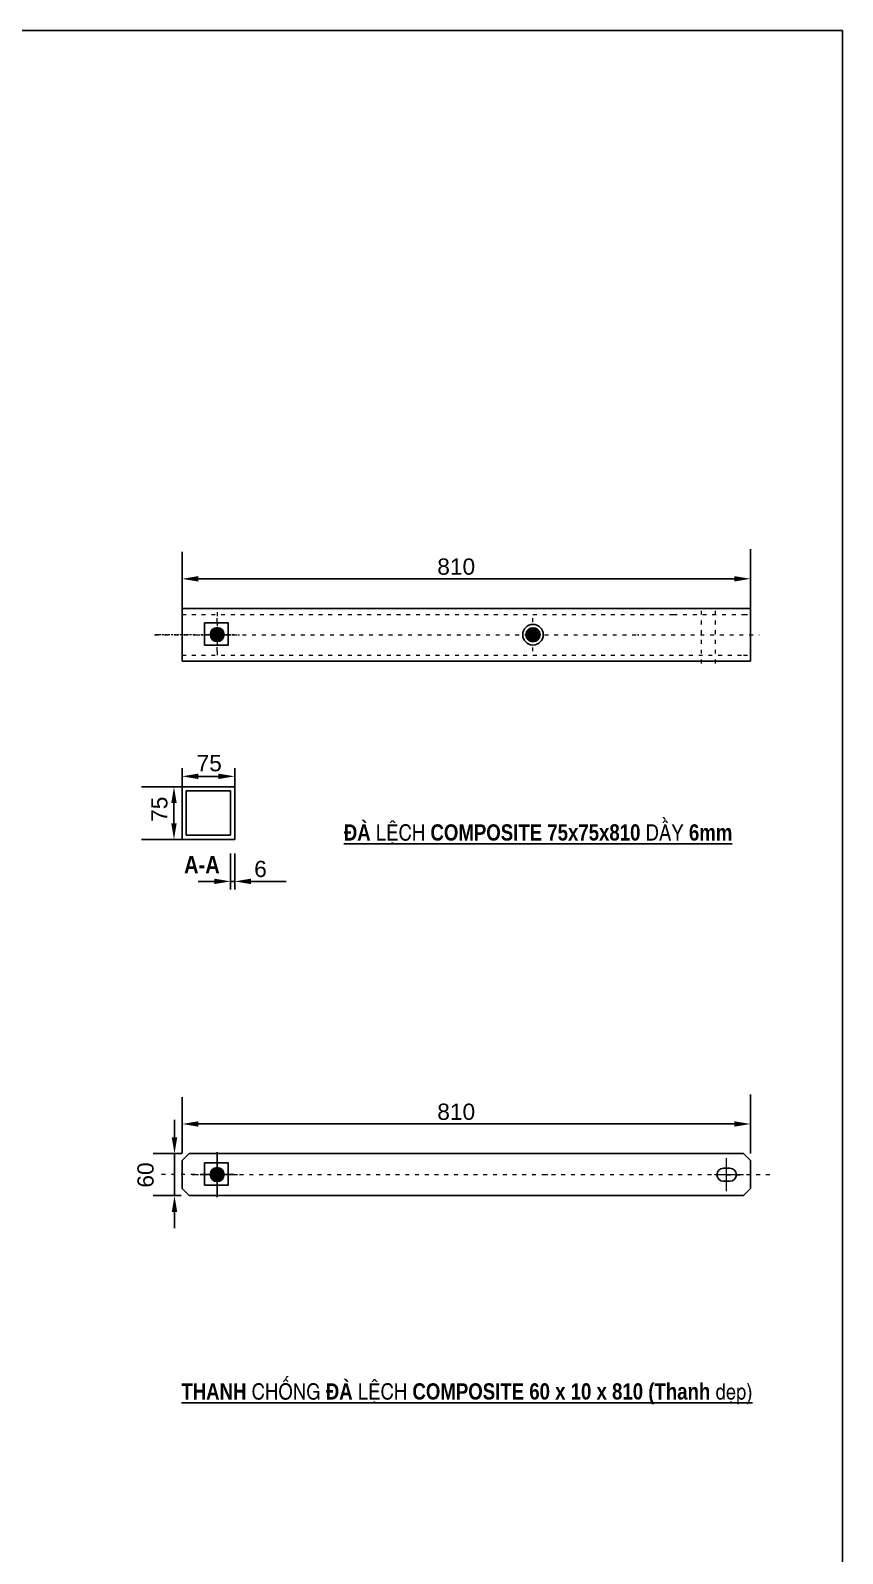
# Model space of a CAD drawing. Header units: millimetres. Extents: x 2635 to 48045, y -9970 to 7555.
# Drawn here: x 45262 to 47761, y 2758 to 7446 of the extents above; entities that cross this region are included whole.
import ezdxf

# ---------------------------------------------------------------- set-up
doc = ezdxf.new("R2010")
doc.units = ezdxf.units.MM
doc.linetypes.add('ACAD_ISO03W100', pattern=[30, 12, -18])
doc.linetypes.add('DASHED2', pattern=[9.525, 6.35, -3.175])
doc.styles.add('Standard1', font='VNARIAL_0.TTF')

msp = doc.modelspace()

# ---------------------------------------------------------------- hatches: boundary and pattern name
h = msp.add_hatch(color=140)
edge = h.paths.add_edge_path()
edge.add_arc((45836.567, 5586.375), 21.6, 0, 360)
h = msp.add_hatch(color=140)
edge = h.paths.add_edge_path()
edge.add_arc((46808.567, 5586.01), 21.6, 0, 360)
h = msp.add_hatch(color=140)
edge = h.paths.add_edge_path()
edge.add_arc((45836.567, 3924.238), 21.6, 0, 360)

# ---------------------------------------------------------------- linework, layer by layer
at = {"color": 2}
for p, q in [((43011.374, 7445.9), (47761.374, 7445.9)), ((47761.374, 7445.9), (47761.374, 445.9))]:
    msp.add_line(p, q, dxfattribs=at)
at = {"color": 140}
for p, q in [((45728.567, 5667.01), (45728.567, 5840.999)), ((47478.167, 5667.01), (47478.167, 5849.039)), ((45778.567, 5758.024), (45860.672, 5758.024)), ((45860.672, 5758.024), (47428.167, 5758.024)), ((45728.567, 5117.936), (45728.567, 5175.084)), ((45890.567, 5117.936), (45890.567, 5175.084)), ((45603.887, 5117.936), (45728.567, 5117.936)), ((45778.567, 5150.084), (45860.672, 5150.084)), ((45703.567, 5067.936), (45703.567, 4985.936)), ((45603.887, 4955.936), (45728.567, 4955.936)), ((45877.607, 4912.657), (45877.607, 4801.772)), ((45890.567, 4912.657), (45890.567, 4801.772)), ((45827.607, 4826.772), (45777.607, 4826.772)), ((45877.607, 4826.772), (45892.567, 4826.772)), ((45940.567, 4826.772), (46048.719, 4826.772)), ((45728.567, 3989.038), (45728.567, 4163.027)), ((47478.167, 3989.038), (47478.167, 4171.066)), ((45705.167, 4039.038), (45705.167, 4093.114)), ((45778.567, 4080.052), (45860.672, 4080.052)), ((45860.672, 4080.052), (47428.167, 4080.052)), ((45639.282, 3989.038), (45727.306, 3989.038)), ((45705.167, 3859.438), (45705.167, 3989.038)), ((45836.567, 3993.358), (45836.567, 3855.118)), ((45836.567, 3993.358), (45836.567, 3855.118)), ((45836.567, 3873.305), (45836.567, 3975.171)), ((45887.5, 3924.238), (45785.634, 3924.238)), ((45639.282, 3859.438), (45725.167, 3859.438)), ((45705.167, 3809.438), (45705.167, 3759.438))]:
    msp.add_line(p, q, dxfattribs=at)
at = {"linetype": 'Continuous'}
for p, q in [((45728.567, 5667.01), (45728.567, 5505.01)), ((45728.567, 3967.438), (45728.567, 3881.038))]:
    msp.add_line(p, q, dxfattribs=at)
for p, q in [((45728.567, 5667.01), (47456.567, 5667.01)), ((45728.567, 5505.01), (46636.085, 5505.01)), ((46819.385, 5505.01), (47456.567, 5505.01)), ((45750.167, 3989.038), (47110.967, 3989.038)), ((47414.523, 3943.848), (47394.523, 3943.848)), ((47394.523, 3903.848), (47414.523, 3903.848)), ((45750.167, 3859.438), (46454.582, 3859.438)), ((46601.221, 3859.438), (47110.967, 3859.438))]:
    msp.add_line(p, q)
at = {"color": 140, "linetype": 'ACAD_ISO03W100', "lineweight": 5}
for p, q in [((45728.567, 5648.65), (47240.567, 5648.65)), ((45836.567, 5655.495), (45836.567, 5517.255)), ((45836.567, 5655.495), (45836.567, 5517.255)), ((45836.567, 5535.442), (45836.567, 5637.308)), ((46808.567, 5535.077), (46808.567, 5636.943)), ((47240.567, 5648.65), (47456.567, 5648.65)), ((47326.967, 5497.781), (47326.967, 5667.01)), ((47370.167, 5497.781), (47370.167, 5667.01)), ((47456.567, 5648.65), (47478.167, 5648.65)), ((45643.977, 5586.01), (47504.98, 5586.01)), ((45728.567, 5523.37), (47456.567, 5523.37)), ((47456.567, 5523.37), (47478.167, 5523.37)), ((45767.447, 3924.238), (45655.019, 3924.238)), ((45759.671, 3924.238), (45870.263, 3924.238)), ((45759.671, 3924.238), (45870.263, 3924.238)), ((45767.447, 3924.238), (45905.687, 3924.238)), ((45767.447, 3924.238), (45905.687, 3924.238)), ((45905.687, 3924.238), (47541.608, 3924.238))]:
    msp.add_line(p, q, dxfattribs=at)
at = {"color": 7}
for p, q in [((47456.567, 5667.01), (47478.167, 5667.01)), ((47478.167, 5667.01), (47478.167, 5505.01)), ((45728.567, 5505.01), (45728.567, 5539.752)), ((45728.567, 5505.01), (45728.567, 5523.37)), ((46636.085, 5505.01), (46819.385, 5505.01)), ((47478.167, 5505.01), (47456.567, 5505.01)), ((45750.167, 3989.038), (45728.567, 3967.438)), ((45750.167, 3989.038), (45750.167, 3989.038)), ((45750.167, 3989.038), (45750.167, 3989.038)), ((47110.967, 3989.038), (47128.247, 3989.038)), ((47128.247, 3989.038), (47456.567, 3989.038)), ((47456.567, 3989.038), (47478.167, 3967.438)), ((47456.567, 3989.038), (47456.567, 3989.038)), ((47478.167, 3989.038), (47478.167, 3989.038)), ((45728.567, 3967.438), (45728.567, 3967.438)), ((47478.167, 3967.438), (47478.167, 3967.438)), ((47478.167, 3967.438), (47478.167, 3967.438)), ((47478.167, 3967.438), (47478.167, 3881.038)), ((45715.167, 3859.438), (45705.167, 3859.438)), ((45720.167, 3859.438), (45715.167, 3859.438)), ((45725.167, 3859.438), (45720.167, 3859.438)), ((45728.567, 3881.038), (45728.567, 3887.231)), ((45728.567, 3881.038), (45750.167, 3859.438)), ((46454.582, 3859.438), (46601.221, 3859.438)), ((47128.247, 3859.438), (47110.967, 3859.438)), ((47128.247, 3859.438), (47456.567, 3859.438)), ((47478.167, 3881.038), (47456.567, 3859.438)), ((47456.567, 3859.438), (47478.167, 3881.038)), ((47478.167, 3881.038), (47478.167, 3881.038))]:
    msp.add_line(p, q, dxfattribs=at)
at = {"color": 140, "linetype": 'DASHED2', "lineweight": 5}
for p, q in [((45767.447, 5586.01), (45643.977, 5586.01)), ((45767.447, 5586.01), (45905.687, 5586.01)), ((45767.447, 5586.01), (45905.687, 5586.01)), ((45887.5, 5586.01), (45785.634, 5586.01))]:
    msp.add_line(p, q, dxfattribs=at)
at = {"color": 0, "ltscale": 2}
for p, q in [((45728.567, 5117.936), (45890.567, 5117.936)), ((45728.567, 4955.936), (45728.567, 5117.936)), ((45890.567, 5117.936), (45890.567, 4955.936)), ((45741.527, 5104.976), (45877.607, 5104.976)), ((45741.527, 4968.896), (45741.527, 5104.976)), ((45877.607, 5104.976), (45877.607, 4968.896)), ((45890.567, 4955.936), (45728.567, 4955.936)), ((45877.607, 4968.896), (45741.527, 4968.896))]:
    msp.add_line(p, q, dxfattribs=at)
at = {"color": 140, "lineweight": 5}
for p, q in [((47404.523, 3872.915), (47404.523, 3974.78)), ((47456.925, 3923.848), (47367.715, 3923.848))]:
    msp.add_line(p, q, dxfattribs=at)
at = {"color": 7, "linetype": 'ACAD_ISO03W100'}
for p, q in [((45855.714, 3924.238), (45774.221, 3924.238)), ((47404.523, 3923.848), (47456.925, 3923.848))]:
    msp.add_line(p, q, dxfattribs=at)
for points in [[(47443.341, 5667.01), (47253.794, 5667.01)], [(47100.386, 3989.038), (46948.748, 3989.038)]]:
    msp.add_lwpolyline(points)
at = {"color": 140}
for points in [[(45797.587, 5622.561), (45870.541, 5622.561), (45870.541, 5553.986), (45797.587, 5553.986)], [(45797.587, 3960.424), (45870.541, 3960.424), (45870.541, 3891.849), (45797.587, 3891.849)]]:
    msp.add_lwpolyline(points, close=True, dxfattribs=at)
for centre, radius in [((45836.567, 5586.375), 21.6), ((45836.567, 5586.375), 21.6), ((45836.567, 5586.375), 21.6), ((46808.567, 5586.01), 31.687), ((46808.567, 5586.01), 21.6), ((45836.567, 3924.238), 21.6), ((45836.567, 3924.238), 21.6), ((45836.567, 3924.238), 21.6)]:
    msp.add_circle(centre, radius, dxfattribs=at)
for centre, start, end in [((47394.523, 3923.848), 90, 270), ((47414.523, 3923.848), 270, 90)]:
    msp.add_arc(centre, 20, start, end)
at = {"color": 140, "linetype": 'DASHED2', "lineweight": 5}
for p in [(46808.567, 5586.01), (47132.567, 5586.01)]:
    msp.add_point(p, dxfattribs=at)
at = {"color": 140, "linetype": 'DASHED2'}
msp.add_point((45836.567, 3924.238), dxfattribs=at)
at = {"color": 140}
for p in [(46808.567, 3924.238), (46851.767, 3924.238)]:
    msp.add_point(p, dxfattribs=at)
for points in [[(45778.567, 5766.358), (45778.567, 5749.691), (45728.567, 5758.024)], [(47428.167, 5766.358), (47428.167, 5749.691), (47478.167, 5758.024)], [(45778.567, 5158.418), (45778.567, 5141.751), (45728.567, 5150.084)], [(45840.567, 5158.418), (45840.567, 5141.751), (45890.567, 5150.084)], [(45695.234, 5067.936), (45711.901, 5067.936), (45703.567, 5117.936)], [(45695.234, 5005.936), (45711.901, 5005.936), (45703.567, 4955.936)], [(45827.607, 4835.106), (45827.607, 4818.439), (45877.607, 4826.772)], [(45940.567, 4835.106), (45940.567, 4818.439), (45890.567, 4826.772)], [(45778.567, 4088.385), (45778.567, 4071.719), (45728.567, 4080.052)], [(47428.167, 4088.385), (47428.167, 4071.719), (47478.167, 4080.052)], [(45696.834, 4039.038), (45713.501, 4039.038), (45705.167, 3989.038)], [(45696.834, 3809.438), (45713.501, 3809.438), (45705.167, 3859.438)]]:
    msp.add_solid(points, dxfattribs=at)

# ---------------------------------------------------------------- texts
at = {"color": 7, "char_height": 50, "attachment_point": 5, "style": 'Standard1'}
for s, insert in [('810', (46572.252, 5795.35)), ('75', (45812.018, 5190.274)), ('6', (45969.868, 4864.699)), ('810', (46572.252, 4117.378))]:
    msp.add_mtext(s, dxfattribs=dict(at, insert=insert))
at = {"color": 7, "char_height": 50, "attachment_point": 5, "rotation": 90, "style": 'Standard1'}
for s, insert in [('75', (45658.736, 5048.734)), ('60', (45616.232, 3922.916))]:
    msp.add_mtext(s, dxfattribs=dict(at, insert=insert))
at = {"color": 140, "ltscale": 2, "attachment_point": 1}
for s, insert, char_height, width in [('{\\fVNI-Helve-Condense|b1|i0|c0|p2;\\H1.25x;\\L\\C256;ÑAØ LEÄCH COMPOSITE 75x75x810 DAÀY 6mm }', (46226.284, 5002.377), 40, 1789.22982), ('{\\fVNI-Helve-Condense|b1|i0|c0|p2;\\C256;A-A}', (45734.609, 4905.204), 54, 123.20743), ('{\\fVNI-Helve-Condense|b1|i0|c0|p2;\\H1.25x;\\L\\C256;THANH CHOÁNG ÑAØ LEÄCH COMPOSITE 60 x 10 x 810 (Thanh deïp)}', (45726.225, 3281.858), 40, 2255.7037)]:
    msp.add_mtext(s, dxfattribs=dict(at, insert=insert, char_height=char_height, width=width))

doc.saveas('drawing.dxf')
